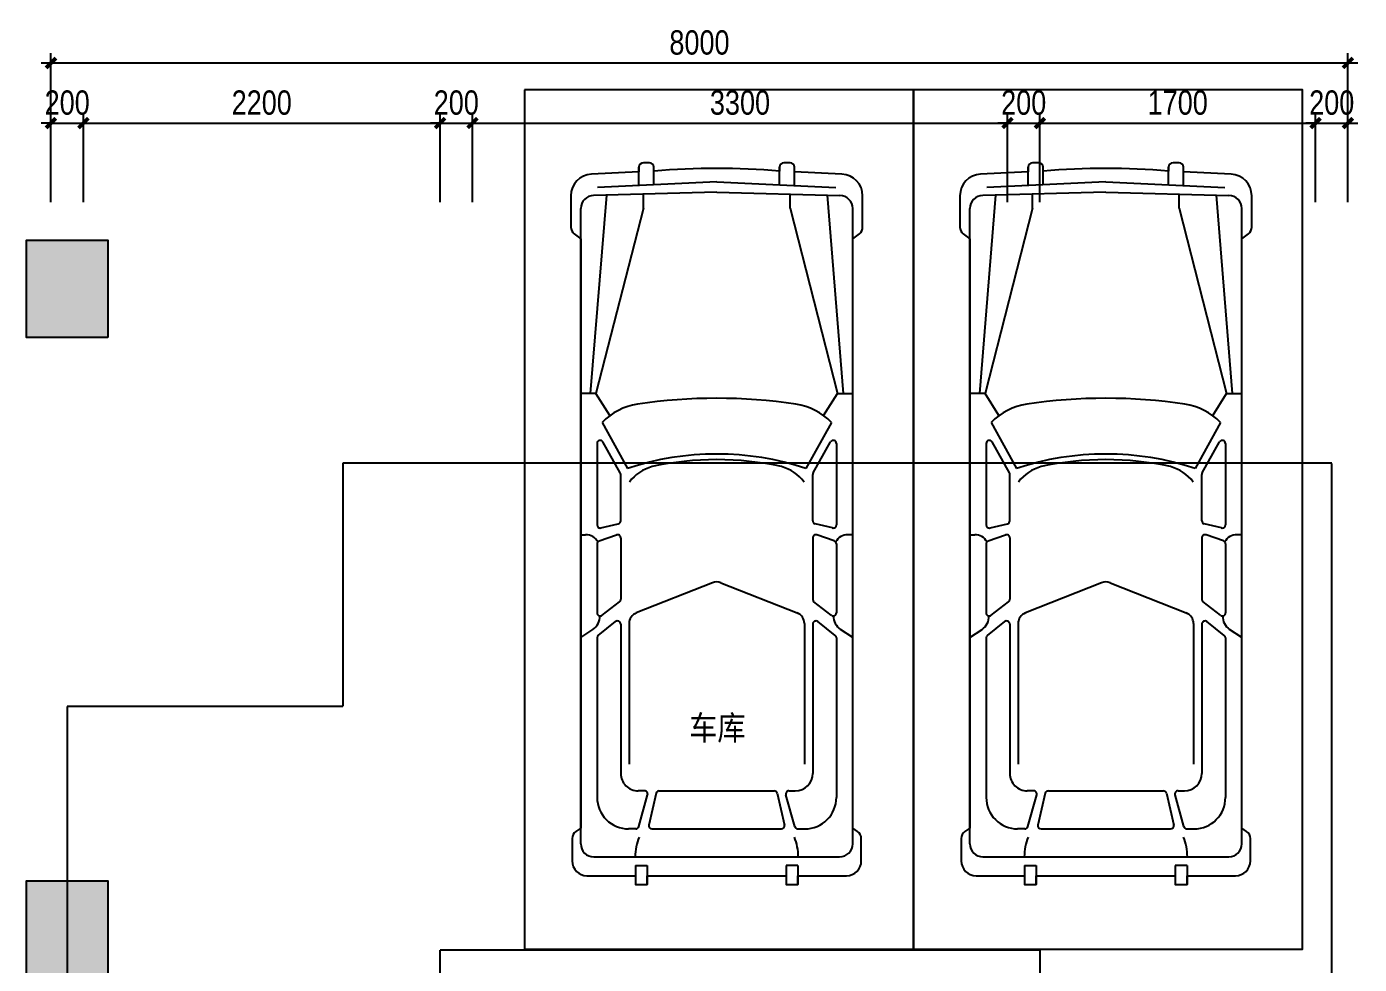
# Model space of a CAD drawing. Extents: x 160245 to 405305, y -111140 to 232735.
# Drawn here: x 260679 to 268899, y 53619 to 59402 of the extents above; entities that cross this region are included whole.
import ezdxf

# ---------------------------------------------------------------- set-up
doc = ezdxf.new("R2010")
doc.units = 0
doc.header["$LTSCALE"] = 10
doc.header["$MEASUREMENT"] = 0
doc.linetypes.add('HIDDEN', pattern=[0.375, 0.25, -0.125])
doc.layers.get('Defpoints').update_dxf_attribs({"color": 229})
for name, color, linetype in [('P-N wall 新建隔墙', 241, 'Continuous'), ('P-O wall 原始墙体', 245, 'Continuous'), ('P-o 原建筑尺寸', 8, 'Continuous'), ('P-Stair 楼梯（原建筑设备）', 159, 'Continuous'), ('P-Text  平面文字', 9, 'Continuous'), ('PUB_HATCH', 8, 'Continuous'), ('龙湖标准家具', 251, 'Continuous')]:
    doc.layers.add(name, color=color, linetype=linetype)
doc.styles.add('PDC DIM', font='PMingLiU-ExtB.ttf', dxfattribs={"width": 0.85})
doc.dimstyles.new('PDC-A2', dxfattribs={"dimscale": 0, "dimtxt": 2.5, "dimasz": 1, "dimexe": 1, "dimexo": 1, "dimgap": 0.7, "dimtad": 1, "dimdec": 0, "dimtxsty": 'PDC DIM', "dimblk": 'ARCHTICK', "dimcen": 1, "dimdle": 1, "dimclrd": 8, "dimclre": 8, "dimclrt": 9, "dimadec": 0, "dimazin": 0, "dimtfac": 1, "dimtdec": 0, "dimtix": 1, "dimtmove": 2, "dimatfit": 3, "dimldrblk": 'PDC A2 T R', "dimfxl": 10, "dimfxlon": 1, "dimarcsym": 0})

# ---------------------------------------------------------------- blocks, each defined once
blk = doc.blocks.new('BDB4')
at = {"layer": '龙湖标准家具'}
for p, q in [((757949.1, -2520500.5, -71.8), (757949.1, -2520387.9, -71.8)), ((758041.4, -2520496.2, -71.8), (758041.4, -2520387.9, -71.8)), ((758816.2, -2520496.2, -71.8), (758816.2, -2520387.9, -71.8)), ((758908.5, -2520500.5, -71.8), (758908.5, -2520387.9, -71.8)), ((758428.8, -2520477.7, -71.8), (757694, -2520512.7, -71.8)), ((758428.8, -2520477.7, -71.8), (759163.6, -2520512.7, -71.8)), ((757748, -2520559.6, -71.8), (757648.9, -2521783.1, -71.8)), ((758428.8, -2520541.9, -71.8), (757669.3, -2520561.7, -71.8)), ((757976.7, -2520640.2, -71.8), (757976.7, -2520553.7, -71.8)), ((758428.8, -2520541.9, -71.8), (759188.3, -2520561.7, -71.8)), ((758881, -2520640.2, -71.8), (758881, -2520553.7, -71.8)), ((759109.6, -2520559.6, -71.8), (759208.7, -2521783.1, -71.8)), ((757590, -2524560.4, -71.8), (757590, -2520643.1, -71.8)), ((757976.7, -2520640.2, -71.8), (757684, -2521783.1, -71.8)), ((758881, -2520640.2, -71.8), (759173.7, -2521783.1, -71.8)), ((759267.6, -2524560.4, -71.8), (759267.6, -2520643.1, -71.8)), ((757684, -2521783.1, -71.8), (757590, -2521783.1, -71.8)), ((757769.8, -2521919.9, -71.8), (757684, -2521783.1, -71.8)), ((759087.8, -2521919.9, -71.8), (759173.7, -2521783.1, -71.8)), ((759173.7, -2521783.1, -71.8), (759267.6, -2521783.1, -71.8)), ((757721.7, -2521961.7, -71.8), (757878.5, -2522245.5, -71.8)), ((759135.9, -2521961.7, -71.8), (758979.1, -2522245.5, -71.8)), ((757834, -2522272.6, -71.8), (757727, -2522082.3, -71.8)), ((759023.6, -2522272.6, -71.8), (759130.6, -2522082.3, -71.8)), ((757690.7, -2522091.8, -71.8), (757690.7, -2522593.8, -71.8)), ((759166.9, -2522091.8, -71.8), (759166.9, -2522593.8, -71.8)), ((757836.5, -2522568, -71.8), (757836.5, -2522282.1, -71.8)), ((759021.1, -2522568, -71.8), (759021.1, -2522282.1, -71.8)), ((757590, -2522655.5, -71.8), (757620.1, -2522654.4, -71.8)), ((757703.7, -2522692.8, -71.8), (757810.7, -2522655.2, -71.8)), ((757714.7, -2522612.7, -71.8), (757821.7, -2522586.8, -71.8)), ((759142.9, -2522612.7, -71.8), (759035.9, -2522586.8, -71.8)), ((759153.9, -2522692.8, -71.8), (759046.9, -2522655.2, -71.8)), ((759267.6, -2522655.5, -71.8), (759237.5, -2522654.4, -71.8)), ((757690.7, -2522711.1, -71.8), (757690.7, -2523136.2, -71.8)), ((757836.5, -2522673.5, -71.8), (757836.5, -2523052.8, -71.8)), ((759021.1, -2522673.5, -71.8), (759021.1, -2523052.8, -71.8)), ((759166.9, -2522711.1, -71.8), (759166.9, -2523136.2, -71.8)), ((758402.7, -2522950.1, -71.8), (757932.8, -2523136.6, -71.8)), ((758454.9, -2522950.1, -71.8), (758924.8, -2523136.6, -71.8)), ((757722, -2523151.5, -71.8), (757829, -2523068.1, -71.8)), ((759135.6, -2523151.5, -71.8), (759028.6, -2523068.1, -71.8)), ((757590, -2523287.6, -71.8), (757665, -2523238, -71.8)), ((757698.1, -2523275.5, -71.8), (757805.1, -2523190.5, -71.8)), ((757836.5, -2523205.7, -71.8), (757836.5, -2524126.4, -71.8)), ((757888.1, -2523202.4, -71.8), (757888.1, -2524069, -71.8)), ((758969.5, -2523202.4, -71.8), (758969.5, -2524069, -71.8)), ((759021.1, -2523205.7, -71.8), (759021.1, -2524126.4, -71.8)), ((759159.5, -2523275.5, -71.8), (759052.5, -2523190.5, -71.8)), ((759267.6, -2523287.6, -71.8), (759192.6, -2523238, -71.8)), ((757690.7, -2523290.6, -71.8), (757690.7, -2524274.5, -71.8)), ((759166.9, -2523290.6, -71.8), (759166.9, -2524274.5, -71.8)), ((757983.5, -2524234.1, -71.8), (757944.2, -2524234.1, -71.8)), ((757948, -2524454.1, -71.8), (758002.2, -2524258.7, -71.8)), ((758055.6, -2524249.1, -71.8), (758010.3, -2524444.6, -71.8)), ((758074.5, -2524234.1, -71.8), (758783.1, -2524234.1, -71.8)), ((758802, -2524249.1, -71.8), (758847.3, -2524444.6, -71.8)), ((758909.6, -2524454.1, -71.8), (758855.5, -2524258.7, -71.8)), ((758874.1, -2524234.1, -71.8), (758913.4, -2524234.1, -71.8)), ((757929.3, -2524468.3, -71.8), (757884.6, -2524468.3, -71.8)), ((758029.2, -2524468.3, -71.8), (758828.4, -2524468.3, -71.8)), ((758928.3, -2524468.3, -71.8), (758973, -2524468.3, -71.8)), ((757670.7, -2524641, -71.8), (759186.9, -2524641, -71.8)), ((757927.7, -2524694.8, -71.8), (758000.1, -2524694.8, -71.8)), ((757927.7, -2524694.8, -71.8), (757927.7, -2524810.8, -71.8)), ((758000.1, -2524694.8, -71.8), (758000.1, -2524810.8, -71.8)), ((758857.5, -2524694.8, -71.8), (758857.5, -2524810.8, -71.8)), ((758929.9, -2524694.8, -71.8), (758857.5, -2524694.8, -71.8)), ((758929.9, -2524694.8, -71.8), (758929.9, -2524810.8, -71.8))]:
    blk.add_line(p, q, dxfattribs=at)
blk.add_lwpolyline([(757242.5, -2519910.8), (757242.5, -2525210.8), (759642.5, -2525210.8), (759642.5, -2519910.8)], close=True, dxfattribs=at)
at = {"layer": '龙湖标准家具', "elevation": -71.8}
blk.add_lwpolyline([(757628.1, -2524757.1), (757927.7, -2524757.1), (757927.7, -2524810.8), (758000.1, -2524810.8), (758000.1, -2524757.1), (758857.5, -2524757.1), (758857.5, -2524810.8), (758929.9, -2524810.8), (758929.9, -2524757.1), (759229.5, -2524757.1, 0.414214), (759320.6, -2524666), (759320.6, -2524528.1, 0.247906), (759297.5, -2524484.3), (759267.6, -2524463.9), (759267.6, -2520830.3), (759308.7, -2520798, 0.230161), (759328.8, -2520756.8), (759328.8, -2520564.2, 0.400855), (759201.1, -2520430.6), (758908.5, -2520417.2), (758908.5, -2520387.9, 0.414213), (758881.3, -2520360.8), (758843.4, -2520360.8, 0.414213), (758816.2, -2520387.9), (758816.2, -2520412.9, 0.045856), (758041.4, -2520412.9), (758041.4, -2520387.9, 0.414212), (758014.2, -2520360.8), (757976.3, -2520360.8, 0.414213), (757949.1, -2520387.9), (757949.1, -2520417.2), (757656.5, -2520430.6, 0.400855), (757528.9, -2520564.2), (757528.9, -2520756.8, 0.230161), (757548.9, -2520798), (757590, -2520830.3), (757590, -2524463.9), (757560.1, -2524484.3, 0.247907), (757537, -2524528.1), (757537, -2524666, 0.414213), (757628.1, -2524757.1, 1.042144)], format="xyb", close=True, dxfattribs=at)
at = {"layer": '龙湖标准家具'}
for centre, radius, start, end in [((757671.5, -2520643.1, -71.8), 81.5, 91.49636, 179.99999), ((759186.1, -2520643.1, -71.8), 81.5, 0, 88.50364), ((758428.8, -2525092.1, -71.8), 3279.3, 81.43918, 98.56085), ((757998.1, -2522231.2, -71.8), 386.1, 98.56085, 135.72807), ((758859.5, -2522231.2, -71.8), 386.1, 44.27191, 81.43918), ((757710.1, -2522091.8, -71.8), 19.4, 29.34196, 179.99999), ((759147.5, -2522091.8, -71.8), 19.4, 0, 150.65802), ((758428.8, -2523908.2, -71.8), 1751.4, 71.6863, 108.3137), ((758098.7, -2522487.1, -71.8), 261.8, 105.30678, 142.95835), ((758428.8, -2524045.1, -71.8), 1854.1, 77.56455, 102.43545), ((758758.9, -2522487.1, -71.8), 261.8, 37.04166, 74.69324), ((757817.1, -2522282.1, -71.8), 19.4, 0, 29.34196), ((759040.5, -2522282.1, -71.8), 19.4, 150.65802, 179.99999), ((757817.1, -2522568, -71.8), 19.4, 283.59511, 0), ((759040.5, -2522568, -71.8), 19.4, 179.99999, 256.40488), ((757623, -2522734.1, -71.8), 79.8, 25.94512, 92.11763), ((757710.1, -2522593.8, -71.8), 19.4, 179.99999, 283.59511), ((757817.1, -2522673.5, -71.8), 19.4, 0, 109.34337), ((759040.5, -2522673.5, -71.8), 19.4, 70.65663, 179.99999), ((759147.5, -2522593.8, -71.8), 19.4, 256.40488, 0), ((759234.6, -2522734.1, -71.8), 79.8, 87.88237, 154.05487), ((757710.1, -2522711.1, -71.8), 19.4, 109.34337, 179.99999), ((759147.5, -2522711.1, -71.8), 19.4, 0, 70.65663), ((758428.8, -2523015.9, -71.8), 70.8, 68.35494, 111.64506), ((757817.1, -2523052.8, -71.8), 19.4, 307.93823, 0), ((759040.5, -2523052.8, -71.8), 19.4, 179.99999, 232.06177), ((757611.3, -2523156.9, -71.8), 97.3, 303.48423, 0.79153), ((757710.1, -2523136.2, -71.8), 19.4, 179.99999, 307.93823), ((757958.9, -2523202.4, -71.8), 70.8, 111.64506, 179.99999), ((758898.7, -2523202.4, -71.8), 70.8, 0, 68.35494), ((759147.5, -2523136.2, -71.8), 19.4, 232.06177, 0), ((759246.3, -2523156.9, -71.8), 97.3, 179.20849, 236.51577), ((757817.1, -2523205.7, -71.8), 19.4, 0, 128.45364), ((759040.5, -2523205.7, -71.8), 19.4, 51.54636, 179.99999), ((757710.1, -2523290.6, -71.8), 19.4, 128.45364, 179.99999), ((759147.5, -2523290.6, -71.8), 19.4, 0, 51.54636), ((757944.2, -2524126.4, -71.8), 107.7, 179.99999, 270), ((758913.4, -2524126.4, -71.8), 107.7, 270, 0), ((757884.6, -2524274.5, -71.8), 193.8, 179.99999, 270), ((757983.5, -2524253.5, -71.8), 19.4, 344.51142, 90), ((758074.5, -2524253.5, -71.8), 19.4, 90, 166.94914), ((758783.1, -2524253.5, -71.8), 19.4, 13.05087, 90), ((758874.1, -2524253.5, -71.8), 19.4, 90, 195.48858), ((758973, -2524274.5, -71.8), 193.8, 270, 0), ((757929.3, -2524448.9, -71.8), 19.4, 270, 344.51142), ((758029.2, -2524448.9, -71.8), 19.4, 166.94914, 270), ((758828.4, -2524448.9, -71.8), 19.4, 270, 13.05087), ((758928.3, -2524448.9, -71.8), 19.4, 195.48858, 270), ((758254, -2524641, -71.8), 328, 158.14552, 179.99999), ((758603.6, -2524641, -71.8), 328, 0, 21.85449), ((757670.7, -2524560.4, -71.8), 80.7, 179.99999, 270), ((759186.9, -2524560.4, -71.8), 80.7, 270, 0)]:
    blk.add_arc(centre, radius, start, end, dxfattribs=at)
blk = doc.blocks.new('_FZH')
blk.add_lwpolyline([(-0.5, -0.5), (0.5, -0.5), (0.5, 0.5), (-0.5, 0.5)], close=True)
at = {"layer": 'PUB_HATCH'}
blk.add_solid([(-0.5, -0.5), (0.5, -0.5), (-0.5, 0.5), (0.5, 0.5)], dxfattribs=at)
blk = doc.blocks.new('_ArchTick')
at = {"color": 0, "linetype": 'ByBlock', "const_width": 0.4}
blk.add_lwpolyline([(-0.5, -0.5), (0.5, 0.5)], dxfattribs=at)
blk = doc.blocks.new('*D1081')
at = {"layer": 'Defpoints', "color": 0, "transparency": 16777216}
for p in [(261028.8, 58807.2), (260828.8, 58259.7), (261028.8, 58259.7)]:
    blk.add_point(p, dxfattribs=at)
at = {"layer": 'P-o 原建筑尺寸', "color": 8, "lineweight": -2, "transparency": 16777216}
for p, q in [((260828.8, 58319.7), (260828.8, 58867.2)), ((261028.8, 58319.7), (261028.8, 58867.2)), ((260828.8, 58807.2), (260768.8, 58807.2)), ((260828.8, 58807.2), (261028.8, 58807.2)), ((261028.8, 58807.2), (261088.8, 58807.2))]:
    blk.add_line(p, q, dxfattribs=at)
at = {"layer": 'P-o 原建筑尺寸', "color": 8, "lineweight": -2, "transparency": 16777216, "xscale": 60, "yscale": 60, "zscale": 60}
blk.add_blockref('_ArchTick', (260828.8, 58807.2), dxfattribs=at)
at = {"layer": 'P-o 原建筑尺寸', "color": 8, "lineweight": -2, "transparency": 16777216, "xscale": 60, "yscale": 60, "zscale": 60, "rotation": 180}
blk.add_blockref('_ArchTick', (261028.8, 58807.2), dxfattribs=at)
at = {"layer": 'P-o 原建筑尺寸', "color": 9, "transparency": 16777216, "insert": (260928.8, 58932.7), "char_height": 150, "attachment_point": 5, "style": 'PDC DIM'}
blk.add_mtext('200', dxfattribs=at)
blk = doc.blocks.new('PDC A2 T R')
at = {"color": 0, "linetype": 'ByBlock'}
blk.add_line((0, 0), (-2, 0), dxfattribs=at)
for points in [[(-2.15, 0.89), (-1.49, 1.35), (-0.6, 0), (0, 0)], [(-2.15, -0.89), (-1.49, -1.35), (-0.6, 0), (0, 0)]]:
    blk.add_solid(points, dxfattribs=at)
blk = doc.blocks.new('*D1082')
at = {"layer": 'Defpoints', "color": 0, "transparency": 16777216}
for p in [(263228.8, 58807.2), (261028.8, 58259.7), (263228.8, 58259.7)]:
    blk.add_point(p, dxfattribs=at)
at = {"layer": 'P-o 原建筑尺寸', "color": 8, "lineweight": -2, "transparency": 16777216}
for p, q in [((261028.8, 58319.7), (261028.8, 58867.2)), ((263228.8, 58319.7), (263228.8, 58867.2)), ((260968.8, 58807.2), (263288.8, 58807.2))]:
    blk.add_line(p, q, dxfattribs=at)
at = {"layer": 'P-o 原建筑尺寸', "color": 8, "lineweight": -2, "transparency": 16777216, "xscale": 60, "yscale": 60, "zscale": 60, "rotation": 180}
blk.add_blockref('_ArchTick', (261028.8, 58807.2), dxfattribs=at)
at = {"layer": 'P-o 原建筑尺寸', "color": 8, "lineweight": -2, "transparency": 16777216, "xscale": 60, "yscale": 60, "zscale": 60}
blk.add_blockref('_ArchTick', (263228.8, 58807.2), dxfattribs=at)
at = {"layer": 'P-o 原建筑尺寸', "color": 9, "transparency": 16777216, "insert": (262128.8, 58932.7), "char_height": 150, "attachment_point": 5, "style": 'PDC DIM'}
blk.add_mtext('2200', dxfattribs=at)
blk = doc.blocks.new('*D1083')
at = {"layer": 'Defpoints', "color": 0, "transparency": 16777216}
for p in [(263428.8, 58807.2), (263228.8, 58259.7), (263428.8, 58259.7)]:
    blk.add_point(p, dxfattribs=at)
at = {"layer": 'P-o 原建筑尺寸', "color": 8, "lineweight": -2, "transparency": 16777216}
for p, q in [((263228.8, 58319.7), (263228.8, 58867.2)), ((263428.8, 58319.7), (263428.8, 58867.2)), ((263228.8, 58807.2), (263168.8, 58807.2)), ((263228.8, 58807.2), (263428.8, 58807.2)), ((263428.8, 58807.2), (263488.8, 58807.2))]:
    blk.add_line(p, q, dxfattribs=at)
at = {"layer": 'P-o 原建筑尺寸', "color": 8, "lineweight": -2, "transparency": 16777216, "xscale": 60, "yscale": 60, "zscale": 60}
blk.add_blockref('_ArchTick', (263228.8, 58807.2), dxfattribs=at)
at = {"layer": 'P-o 原建筑尺寸', "color": 8, "lineweight": -2, "transparency": 16777216, "xscale": 60, "yscale": 60, "zscale": 60, "rotation": 180}
blk.add_blockref('_ArchTick', (263428.8, 58807.2), dxfattribs=at)
at = {"layer": 'P-o 原建筑尺寸', "color": 9, "transparency": 16777216, "insert": (263328.8, 58932.7), "char_height": 150, "attachment_point": 5, "style": 'PDC DIM'}
blk.add_mtext('200', dxfattribs=at)
blk = doc.blocks.new('*D1084')
at = {"layer": 'Defpoints', "color": 0, "transparency": 16777216}
for p in [(266728.8, 58807.2), (263428.8, 58259.7), (266728.8, 58259.7)]:
    blk.add_point(p, dxfattribs=at)
at = {"layer": 'P-o 原建筑尺寸', "color": 8, "lineweight": -2, "transparency": 16777216}
for p, q in [((263428.8, 58319.7), (263428.8, 58867.2)), ((266728.8, 58319.7), (266728.8, 58867.2)), ((263368.8, 58807.2), (266788.8, 58807.2))]:
    blk.add_line(p, q, dxfattribs=at)
at = {"layer": 'P-o 原建筑尺寸', "color": 8, "lineweight": -2, "transparency": 16777216, "xscale": 60, "yscale": 60, "zscale": 60, "rotation": 180}
blk.add_blockref('_ArchTick', (263428.8, 58807.2), dxfattribs=at)
at = {"layer": 'P-o 原建筑尺寸', "color": 8, "lineweight": -2, "transparency": 16777216, "xscale": 60, "yscale": 60, "zscale": 60}
blk.add_blockref('_ArchTick', (266728.8, 58807.2), dxfattribs=at)
at = {"layer": 'P-o 原建筑尺寸', "color": 9, "transparency": 16777216, "insert": (265078.8, 58932.7), "char_height": 150, "attachment_point": 5, "style": 'PDC DIM'}
blk.add_mtext('3300', dxfattribs=at)
blk = doc.blocks.new('*D1085')
at = {"layer": 'Defpoints', "color": 0, "transparency": 16777216}
for p in [(266928.8, 58807.2), (266728.8, 58259.7), (266928.8, 58259.7)]:
    blk.add_point(p, dxfattribs=at)
at = {"layer": 'P-o 原建筑尺寸', "color": 8, "lineweight": -2, "transparency": 16777216}
for p, q in [((266728.8, 58319.7), (266728.8, 58867.2)), ((266928.8, 58319.7), (266928.8, 58867.2)), ((266728.8, 58807.2), (266668.8, 58807.2)), ((266728.8, 58807.2), (266928.8, 58807.2)), ((266928.8, 58807.2), (266988.8, 58807.2))]:
    blk.add_line(p, q, dxfattribs=at)
at = {"layer": 'P-o 原建筑尺寸', "color": 8, "lineweight": -2, "transparency": 16777216, "xscale": 60, "yscale": 60, "zscale": 60}
blk.add_blockref('_ArchTick', (266728.8, 58807.2), dxfattribs=at)
at = {"layer": 'P-o 原建筑尺寸', "color": 8, "lineweight": -2, "transparency": 16777216, "xscale": 60, "yscale": 60, "zscale": 60, "rotation": 180}
blk.add_blockref('_ArchTick', (266928.8, 58807.2), dxfattribs=at)
at = {"layer": 'P-o 原建筑尺寸', "color": 9, "transparency": 16777216, "insert": (266828.8, 58932.7), "char_height": 150, "attachment_point": 5, "style": 'PDC DIM'}
blk.add_mtext('200', dxfattribs=at)
blk = doc.blocks.new('*D1086')
at = {"layer": 'Defpoints', "color": 0, "transparency": 16777216}
for p in [(268628.8, 58807.2), (266928.8, 58259.7), (268628.8, 58259.7)]:
    blk.add_point(p, dxfattribs=at)
at = {"layer": 'P-o 原建筑尺寸', "color": 8, "lineweight": -2, "transparency": 16777216}
for p, q in [((266928.8, 58319.7), (266928.8, 58867.2)), ((268628.8, 58319.7), (268628.8, 58867.2)), ((266868.8, 58807.2), (268688.8, 58807.2))]:
    blk.add_line(p, q, dxfattribs=at)
at = {"layer": 'P-o 原建筑尺寸', "color": 8, "lineweight": -2, "transparency": 16777216, "xscale": 60, "yscale": 60, "zscale": 60, "rotation": 180}
blk.add_blockref('_ArchTick', (266928.8, 58807.2), dxfattribs=at)
at = {"layer": 'P-o 原建筑尺寸', "color": 8, "lineweight": -2, "transparency": 16777216, "xscale": 60, "yscale": 60, "zscale": 60}
blk.add_blockref('_ArchTick', (268628.8, 58807.2), dxfattribs=at)
at = {"layer": 'P-o 原建筑尺寸', "color": 9, "transparency": 16777216, "insert": (267778.8, 58932.7), "char_height": 150, "attachment_point": 5, "style": 'PDC DIM'}
blk.add_mtext('1700', dxfattribs=at)
blk = doc.blocks.new('*D1088')
at = {"layer": 'Defpoints', "color": 0, "transparency": 16777216}
for p in [(268828.8, 58807.2), (268628.8, 58259.7), (268828.8, 58259.7)]:
    blk.add_point(p, dxfattribs=at)
at = {"layer": 'P-o 原建筑尺寸', "color": 8, "lineweight": -2, "transparency": 16777216}
for p, q in [((268628.8, 58319.7), (268628.8, 58867.2)), ((268828.8, 58319.7), (268828.8, 58867.2)), ((268628.8, 58807.2), (268568.8, 58807.2)), ((268628.8, 58807.2), (268828.8, 58807.2)), ((268828.8, 58807.2), (268888.8, 58807.2))]:
    blk.add_line(p, q, dxfattribs=at)
at = {"layer": 'P-o 原建筑尺寸', "color": 8, "lineweight": -2, "transparency": 16777216, "xscale": 60, "yscale": 60, "zscale": 60}
blk.add_blockref('_ArchTick', (268628.8, 58807.2), dxfattribs=at)
at = {"layer": 'P-o 原建筑尺寸', "color": 8, "lineweight": -2, "transparency": 16777216, "xscale": 60, "yscale": 60, "zscale": 60, "rotation": 180}
blk.add_blockref('_ArchTick', (268828.8, 58807.2), dxfattribs=at)
at = {"layer": 'P-o 原建筑尺寸', "color": 9, "transparency": 16777216, "insert": (268728.8, 58932.7), "char_height": 150, "attachment_point": 5, "style": 'PDC DIM'}
blk.add_mtext('200', dxfattribs=at)
blk = doc.blocks.new('*D1089')
at = {"layer": 'Defpoints', "color": 0, "transparency": 16777216}
for p in [(268828.8, 59177.9), (260828.8, 58259.7), (268828.8, 58259.7)]:
    blk.add_point(p, dxfattribs=at)
at = {"layer": 'P-o 原建筑尺寸', "color": 8, "lineweight": -2, "transparency": 16777216}
for p, q in [((260828.8, 58577.9), (260828.8, 59237.9)), ((268828.8, 58577.9), (268828.8, 59237.9)), ((260768.8, 59177.9), (268888.8, 59177.9))]:
    blk.add_line(p, q, dxfattribs=at)
at = {"layer": 'P-o 原建筑尺寸', "color": 8, "lineweight": -2, "transparency": 16777216, "xscale": 60, "yscale": 60, "zscale": 60, "rotation": 180}
blk.add_blockref('_ArchTick', (260828.8, 59177.9), dxfattribs=at)
at = {"layer": 'P-o 原建筑尺寸', "color": 8, "lineweight": -2, "transparency": 16777216, "xscale": 60, "yscale": 60, "zscale": 60}
blk.add_blockref('_ArchTick', (268828.8, 59177.9), dxfattribs=at)
at = {"layer": 'P-o 原建筑尺寸', "color": 9, "transparency": 16777216, "insert": (264828.8, 59303.4), "char_height": 150, "attachment_point": 5, "style": 'PDC DIM'}
blk.add_mtext('8000', dxfattribs=at)

msp = doc.modelspace()

# ---------------------------------------------------------------- linework, layer by layer
at = {"layer": 'P-N wall 新建隔墙', "linetype": 'HIDDEN'}
msp.add_lwpolyline([(266728.8, 52809.4), (266728.8, 53509.4), (263428.8, 53509.4), (263428.8, 52609.4), (263228.8, 52609.4), (263228.8, 53709.4), (266928.8, 53709.4), (266928.8, 52809.4)], dxfattribs=at)
at = {"layer": 'P-Stair 楼梯（原建筑设备）', "linetype": 'HIDDEN'}
msp.add_lwpolyline([(268728.8, 52809.4), (268728.8, 56709.4), (262628.8, 56709.4), (262628.8, 55209.4), (260928.8, 55209.4), (260928.8, 52709.4)], dxfattribs=at)

# ---------------------------------------------------------------- block references
at = {"layer": 'P-O wall 原始墙体', "extrusion": (0, 0, -1), "xscale": 500, "yscale": 600, "zscale": -600}
for p in [(-260928.8, 57784.4), (-260928.8, 53834.4)]:
    msp.add_blockref('_FZH', p, dxfattribs=at)
at = {"layer": '龙湖标准家具', "extrusion": (0, 0, -1), "xscale": -1, "zscale": -1}
for p in [(493493.4, 2578923), (491093.4, 2578923)]:
    msp.add_blockref('BDB4', p, dxfattribs=at)

# ---------------------------------------------------------------- texts
at = {"layer": 'P-Text  平面文字', "insert": (264765.1, 55153.1, -71.8), "char_height": 150, "attachment_point": 1, "style": 'PDC DIM'}
msp.add_mtext_dynamic_manual_height_columns('车库', width=893.426, gutter_width=1750, heights=[0], dxfattribs=at)

# ---------------------------------------------------------------- dimensions: what is measured, and where the dimension line sits
at = {"layer": 'P-o 原建筑尺寸'}
for base, p1, p2, picture, middle in [((268828.8, 59177.9), (260828.8, 58259.7), (268828.8, 58259.7), '*D1089', (264828.8, 59303.4)), ((261028.8, 58807.2), (260828.8, 58259.7), (261028.8, 58259.7), '*D1081', (260928.8, 58932.7)), ((263228.8, 58807.2), (261028.8, 58259.7), (263228.8, 58259.7), '*D1082', (262128.8, 58932.7)), ((263428.8, 58807.2), (263228.8, 58259.7), (263428.8, 58259.7), '*D1083', (263328.8, 58932.7)), ((266728.8, 58807.2), (263428.8, 58259.7), (266728.8, 58259.7), '*D1084', (265078.8, 58932.7)), ((266928.8, 58807.2), (266728.8, 58259.7), (266928.8, 58259.7), '*D1085', (266828.8, 58932.7)), ((268628.8, 58807.2), (266928.8, 58259.7), (268628.8, 58259.7), '*D1086', (267778.8, 58932.7)), ((268828.8, 58807.2), (268628.8, 58259.7), (268828.8, 58259.7), '*D1088', (268728.8, 58932.7))]:
    dim = msp.add_linear_dim(base=base, p1=p1, p2=p2, dimstyle='PDC-A2', override={"dimscale": 60}, dxfattribs=at)
    dim.commit()
    dim.dimension.update_dxf_attribs({"geometry": picture, "text_midpoint": middle})

doc.saveas('drawing.dxf')
